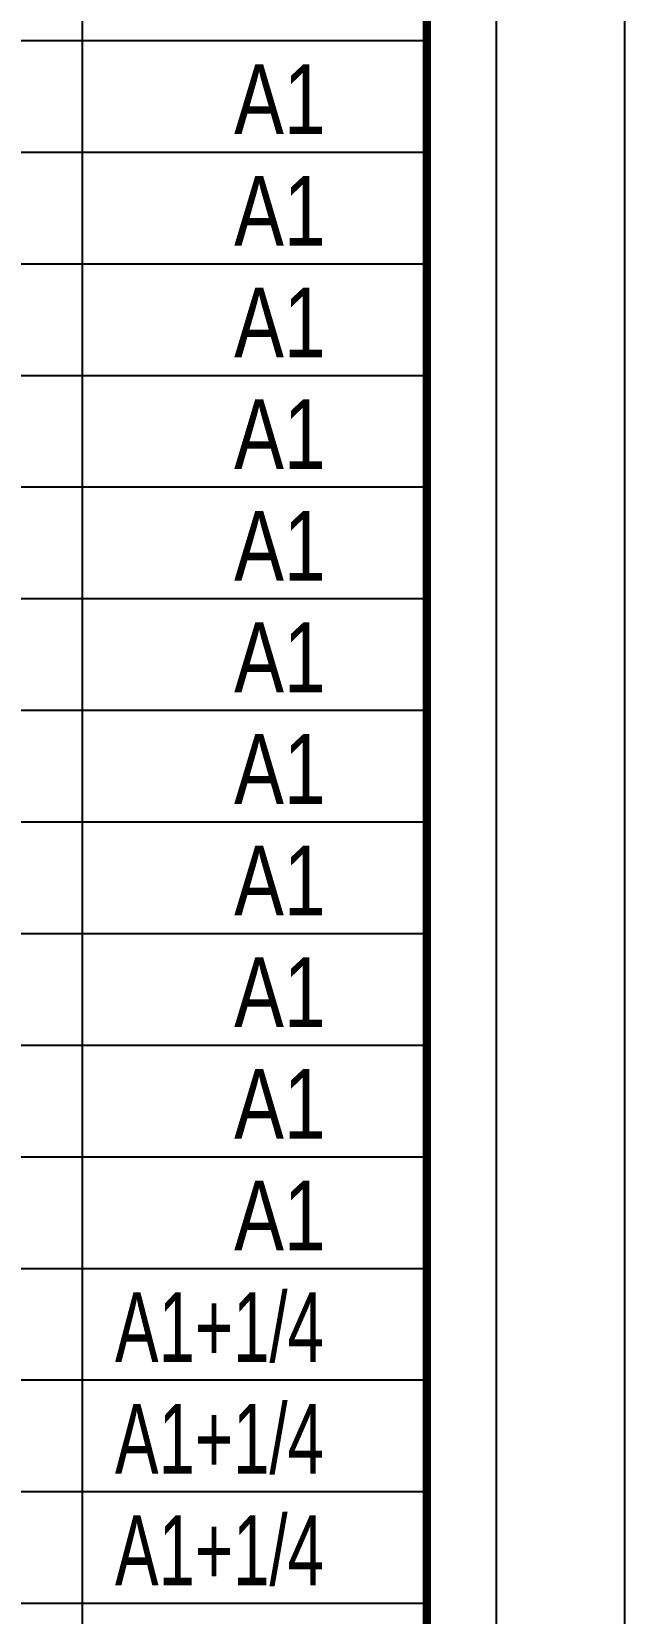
# Model space of a CAD drawing. Extents: x -737978 to 768813, y -372247 to 1140308.
# Drawn here: x -642409 to -638165, y 53744 to 65079 of the extents above; entities that cross this region are included whole.
import ezdxf

# ---------------------------------------------------------------- set-up
doc = ezdxf.new("R2010")
doc.units = 0
doc.header["$LTSCALE"] = 1000
doc.header["$MEASUREMENT"] = 0
doc.layers.get('0').update_dxf_attribs({"linetype": 'CONTINUOUS'})
doc.layers.add('BORDER', color=7, linetype='CONTINUOUS')
doc.layers.add('PUB_TITLE', color=4, linetype='CONTINUOUS')
doc.styles.add('_HZTXT', font='ros.shx', dxfattribs={"width": 0.8, "bigfont": 'hztxt.shx'})

msp = doc.modelspace()

# ---------------------------------------------------------------- linework, layer by layer
at = {"layer": 'BORDER'}
msp.add_lwpolyline([(-638164.6, 37313.7), (-661690.9, 37313.7), (-661690.9, 75204.6), (-638164.6, 75204.6)], close=True, dxfattribs=at)
at = {"layer": 'PUB_TITLE'}
for p, q in [((-642047.5, 68982.9), (-642047.5, 38613.7)), ((-639580.1, 65013.7), (-658510.6, 65013.7)), ((-639580.1, 64213.7), (-658510.6, 64213.7)), ((-639580.1, 63413.7), (-658510.6, 63413.7)), ((-639580.1, 62613.7), (-658510.6, 62613.7)), ((-639580.1, 61813.7), (-658510.6, 61813.7)), ((-639580.1, 61013.7), (-658510.6, 61013.7)), ((-639580.1, 60213.7), (-658510.6, 60213.7)), ((-639580.1, 59413.7), (-658510.6, 59413.7)), ((-639580.1, 58613.7), (-658510.6, 58613.7)), ((-639580.1, 57813.7), (-658510.6, 57813.7)), ((-639580.1, 57013.7), (-658510.6, 57013.7)), ((-639580.1, 56213.7), (-658510.6, 56213.7)), ((-639580.1, 55413.7), (-658510.6, 55413.7)), ((-639580.1, 54613.7), (-658510.6, 54613.7)), ((-639580.1, 53813.7), (-658510.6, 53813.7))]:
    msp.add_line(p, q, dxfattribs=at)
msp.add_lwpolyline([(-639080.1, 38113.7), (-639080.1, 73913.7), (-660080.1, 73913.7), (-660080.1, 38113.7)], close=True, dxfattribs=at)
at = {"layer": 'PUB_TITLE', "const_width": 60}
msp.add_lwpolyline([(-658510.6, 38613.7), (-639580.1, 38613.7), (-658510.6, 38613.7), (-658510.6, 73413.7), (-639580.1, 73413.7), (-639580.1, 38613.7)], dxfattribs=at)

# ---------------------------------------------------------------- texts
at = {"style": '_HZTXT'}
for s, width, p in [('A1', 0.8, (-640959.2, 64345)), ('A1', 0.8, (-640959.2, 63545)), ('A1', 0.8, (-640959.2, 62745)), ('A1', 0.8, (-640959.2, 61945)), ('A1', 0.8, (-640959.2, 61145)), ('A1', 0.8, (-640959.2, 60345)), ('A1', 0.8, (-640959.2, 59545)), ('A1', 0.8, (-640959.2, 58745)), ('A1', 0.8, (-640959.2, 57945)), ('A1', 0.8, (-640959.2, 57145)), ('A1', 0.8, (-640959.2, 56345)), ('A1+1/4', 0.7, (-641812.4, 55545)), ('A1+1/4', 0.7, (-641812.4, 54745)), ('A1+1/4', 0.7, (-641812.4, 53945))]:
    msp.add_text(s, height=500, dxfattribs=dict(at, width=width)).set_placement(p)

doc.saveas('drawing.dxf')
